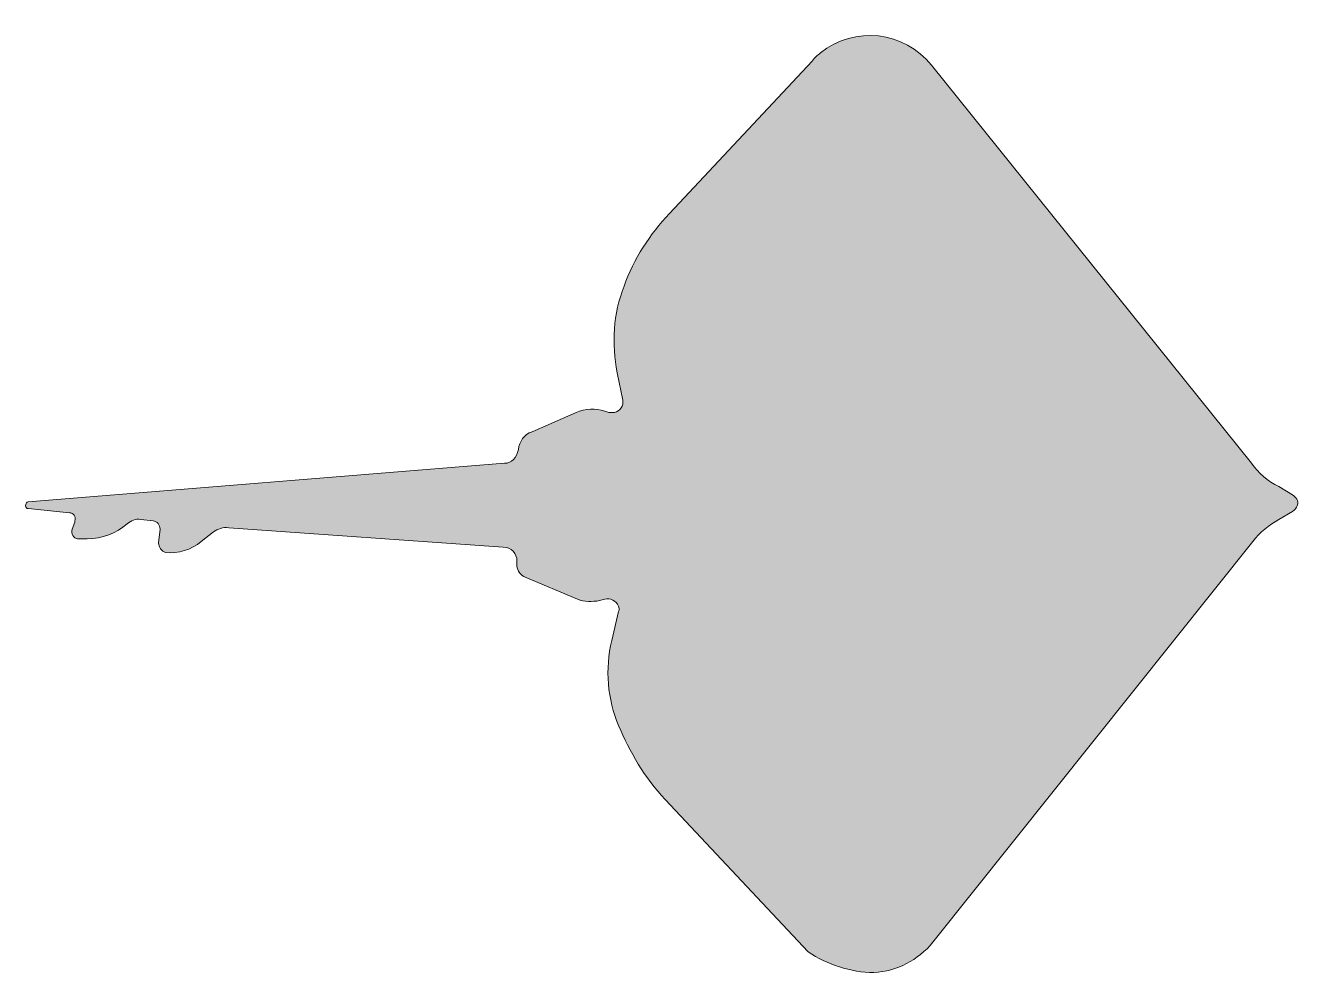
# Model space of a CAD drawing. Header units: inches. Extents: x 3.6 to 96.4, y 20.9 to 89.9.
import ezdxf

# ---------------------------------------------------------------- set-up
doc = ezdxf.new("R2010")
doc.units = ezdxf.units.IN
doc.header["$MEASUREMENT"] = 0
doc.layers.add('Layer 1', color=7, linetype='Continuous')

# ---------------------------------------------------------------- blocks, each defined once
blk = doc.blocks.new('block 3')
at = {"layer": 'Layer 1', "true_color": 0xffffff}
h = blk.add_hatch(color=7, dxfattribs=at)
h.dxf.hatch_style = 2
edge = h.paths.add_edge_path()
edge.add_spline(control_points=[(65.4, 20.9), (67.1, 21), (68.6, 21.8), (69.7, 23.1), (69.7, 23.1), (93, 52.3), (93, 52.3), (93.5, 53), (94.2, 53.5), (94.9, 53.9), (94.9, 53.9), (95.9, 54.5), (95.9, 54.5), (96.2, 54.7), (96.4, 55.1), (96.2, 55.4), (96.1, 55.5), (96, 55.6), (95.9, 55.7), (95.9, 55.7), (94.9, 56.3), (94.9, 56.3), (94.1, 56.7), (93.4, 57.3), (92.9, 58), (92.9, 58), (69.6, 87), (69.6, 87), (67.6, 89.5), (64, 89.9), (61.5, 87.9), (61.3, 87.7), (61.1, 87.6), (60.9, 87.3), (60.9, 87.3), (50.5, 76.2), (50.5, 76.2), (49.1, 74.7), (47.9, 72.9), (47.2, 70.9), (46.4, 68.9), (46.3, 66.7), (46.7, 64.6), (46.7, 64.6), (47.1, 62.6), (47.1, 62.6), (47.2, 62.2), (46.9, 61.8), (46.5, 61.7), (46.4, 61.7), (46.2, 61.7), (46.1, 61.7), (46.1, 61.7), (45.8, 61.8), (45.8, 61.8), (45.1, 62), (44.4, 62), (43.7, 61.7), (43.7, 61.7), (40.5, 60.3), (40.5, 60.3), (39.9, 60.1), (39.6, 59.6), (39.5, 59), (39.4, 58.4), (39, 58), (38.5, 58), (38.5, 58), (3.8, 55.2), (3.8, 55.2), (3.7, 55.2), (3.6, 55.1), (3.6, 54.9), (3.6, 54.8), (3.7, 54.7), (3.8, 54.7), (3.8, 54.7), (6.8, 54.4), (6.8, 54.4), (7.1, 54.4), (7.3, 54.1), (7.2, 53.8), (7.2, 53.8), (7.2, 53.7), (7.2, 53.7), (7.2, 53.7), (7, 53.2), (7, 53.2), (6.9, 52.9), (7.1, 52.5), (7.4, 52.5), (7.5, 52.5), (7.5, 52.5), (7.6, 52.5), (7.6, 52.5), (8.1, 52.5), (8.1, 52.5), (9.2, 52.5), (10.2, 52.9), (11, 53.6), (11.3, 53.8), (11.6, 54), (12, 53.9), (12, 53.9), (12.9, 53.8), (12.9, 53.8), (13.2, 53.8), (13.4, 53.5), (13.4, 53.2), (13.4, 53.2), (13.4, 53.2), (13.4, 53.2), (13.4, 53.2), (13.3, 52.2), (13.3, 52.2), (13.3, 51.9), (13.5, 51.6), (13.8, 51.5), (13.8, 51.5), (13.8, 51.5), (13.8, 51.5), (14.7, 51.4), (15.7, 51.7), (16.4, 52.3), (16.4, 52.3), (17.3, 53), (17.3, 53), (17.6, 53.2), (18, 53.4), (18.4, 53.3), (18.4, 53.3), (38.4, 51.9), (38.4, 51.9), (39, 51.9), (39.4, 51.4), (39.4, 50.9), (39.4, 50.9), (39.4, 50.5), (39.4, 50.5), (39.4, 50.2), (39.7, 49.8), (40, 49.7), (40, 49.7), (43.8, 48.1), (43.8, 48.1), (44.3, 47.9), (44.9, 47.9), (45.4, 48), (45.4, 48), (45.8, 48.1), (45.8, 48.1), (46.2, 48.2), (46.6, 48), (46.8, 47.6), (46.8, 47.5), (46.9, 47.3), (46.8, 47.2), (46.8, 47.2), (46.3, 45.1), (46.3, 45.1), (45.8, 43), (46, 40.8), (46.8, 38.9), (47.6, 37), (48.7, 35.1), (50.2, 33.5), (50.2, 33.5), (60.6, 22.4), (60.6, 22.4), (62, 21.5), (63.7, 20.9), (65.4, 20.9)], knot_values=[0, 0, 0, 0, 1, 1, 1, 2, 2, 2, 3, 3, 3, 4, 4, 4, 5, 5, 5, 6, 6, 6, 7, 7, 7, 8, 8, 8, 9, 9, 9, 10, 10, 10, 11, 11, 11, 12, 12, 12, 13, 13, 13, 14, 14, 14, 15, 15, 15, 16, 16, 16, 17, 17, 17, 18, 18, 18, 19, 19, 19, 20, 20, 20, 21, 21, 21, 22, 22, 22, 23, 23, 23, 24, 24, 24, 25, 25, 25, 26, 26, 26, 27, 27, 27, 28, 28, 28, 29, 29, 29, 30, 30, 30, 31, 31, 31, 32, 32, 32, 33, 33, 33, 34, 34, 34, 35, 35, 35, 36, 36, 36, 37, 37, 37, 38, 38, 38, 39, 39, 39, 40, 40, 40, 41, 41, 41, 42, 42, 42, 43, 43, 43, 44, 44, 44, 45, 45, 45, 46, 46, 46, 47, 47, 47, 48, 48, 48, 49, 49, 49, 50, 50, 50, 51, 51, 51, 52, 52, 52, 53, 53, 53, 54, 54, 54, 55, 55, 55, 56, 56, 56, 57, 57, 57, 57], degree=3, periodic=1)
at = {"layer": 'Layer 1', "lineweight": 0}
blk.add_open_spline([(65.4, 20.9), (67.1, 21), (68.6, 21.8), (69.7, 23.1), (69.7, 23.1), (93, 52.3), (93, 52.3), (93.5, 53), (94.2, 53.5), (94.9, 53.9), (94.9, 53.9), (95.9, 54.5), (95.9, 54.5), (96.2, 54.7), (96.4, 55.1), (96.2, 55.4), (96.1, 55.5), (96, 55.6), (95.9, 55.7), (95.9, 55.7), (94.9, 56.3), (94.9, 56.3), (94.1, 56.7), (93.4, 57.3), (92.9, 58), (92.9, 58), (69.6, 87), (69.6, 87), (67.6, 89.5), (64, 89.9), (61.5, 87.9), (61.3, 87.7), (61.1, 87.6), (60.9, 87.3), (60.9, 87.3), (50.5, 76.2), (50.5, 76.2), (49.1, 74.7), (47.9, 72.9), (47.2, 70.9), (46.4, 68.9), (46.3, 66.7), (46.7, 64.6), (46.7, 64.6), (47.1, 62.6), (47.1, 62.6), (47.2, 62.2), (46.9, 61.8), (46.5, 61.7), (46.4, 61.7), (46.2, 61.7), (46.1, 61.7), (46.1, 61.7), (45.8, 61.8), (45.8, 61.8), (45.1, 62), (44.4, 62), (43.7, 61.7), (43.7, 61.7), (40.5, 60.3), (40.5, 60.3), (39.9, 60.1), (39.6, 59.6), (39.5, 59), (39.4, 58.4), (39, 58), (38.5, 58), (38.5, 58), (3.8, 55.2), (3.8, 55.2), (3.7, 55.2), (3.6, 55.1), (3.6, 54.9), (3.6, 54.8), (3.7, 54.7), (3.8, 54.7), (3.8, 54.7), (6.8, 54.4), (6.8, 54.4), (7.1, 54.4), (7.3, 54.1), (7.2, 53.8), (7.2, 53.8), (7.2, 53.7), (7.2, 53.7), (7.2, 53.7), (7, 53.2), (7, 53.2), (6.9, 52.9), (7.1, 52.5), (7.4, 52.5), (7.5, 52.5), (7.5, 52.5), (7.6, 52.5), (7.6, 52.5), (8.1, 52.5), (8.1, 52.5), (9.2, 52.5), (10.2, 52.9), (11, 53.6), (11.3, 53.8), (11.6, 54), (12, 53.9), (12, 53.9), (12.9, 53.8), (12.9, 53.8), (13.2, 53.8), (13.4, 53.5), (13.4, 53.2), (13.4, 53.2), (13.4, 53.2), (13.4, 53.2), (13.4, 53.2), (13.3, 52.2), (13.3, 52.2), (13.3, 51.9), (13.5, 51.6), (13.8, 51.5), (13.8, 51.5), (13.8, 51.5), (13.8, 51.5), (14.7, 51.4), (15.7, 51.7), (16.4, 52.3), (16.4, 52.3), (17.3, 53), (17.3, 53), (17.6, 53.2), (18, 53.4), (18.4, 53.3), (18.4, 53.3), (38.4, 51.9), (38.4, 51.9), (39, 51.9), (39.4, 51.4), (39.4, 50.9), (39.4, 50.9), (39.4, 50.5), (39.4, 50.5), (39.4, 50.2), (39.7, 49.8), (40, 49.7), (40, 49.7), (43.8, 48.1), (43.8, 48.1), (44.3, 47.9), (44.9, 47.9), (45.4, 48), (45.4, 48), (45.8, 48.1), (45.8, 48.1), (46.2, 48.2), (46.6, 48), (46.8, 47.6), (46.8, 47.5), (46.9, 47.3), (46.8, 47.2), (46.8, 47.2), (46.3, 45.1), (46.3, 45.1), (45.8, 43), (46, 40.8), (46.8, 38.9), (47.6, 37), (48.7, 35.1), (50.2, 33.5), (50.2, 33.5), (60.6, 22.4), (60.6, 22.4), (62, 21.5), (63.7, 20.9), (65.4, 20.9)], degree=3, knots=[0, 0, 0, 0, 1, 1, 1, 2, 2, 2, 3, 3, 3, 4, 4, 4, 5, 5, 5, 6, 6, 6, 7, 7, 7, 8, 8, 8, 9, 9, 9, 10, 10, 10, 11, 11, 11, 12, 12, 12, 13, 13, 13, 14, 14, 14, 15, 15, 15, 16, 16, 16, 17, 17, 17, 18, 18, 18, 19, 19, 19, 20, 20, 20, 21, 21, 21, 22, 22, 22, 23, 23, 23, 24, 24, 24, 25, 25, 25, 26, 26, 26, 27, 27, 27, 28, 28, 28, 29, 29, 29, 30, 30, 30, 31, 31, 31, 32, 32, 32, 33, 33, 33, 34, 34, 34, 35, 35, 35, 36, 36, 36, 37, 37, 37, 38, 38, 38, 39, 39, 39, 40, 40, 40, 41, 41, 41, 42, 42, 42, 43, 43, 43, 44, 44, 44, 45, 45, 45, 46, 46, 46, 47, 47, 47, 48, 48, 48, 49, 49, 49, 50, 50, 50, 51, 51, 51, 52, 52, 52, 53, 53, 53, 54, 54, 54, 55, 55, 55, 56, 56, 56, 57, 57, 57, 57], dxfattribs=at)

msp = doc.modelspace()

# ---------------------------------------------------------------- block references
at = {"layer": 'Layer 1'}
msp.add_blockref('block 3', (0, 0), dxfattribs=at)

doc.saveas('drawing.dxf')
